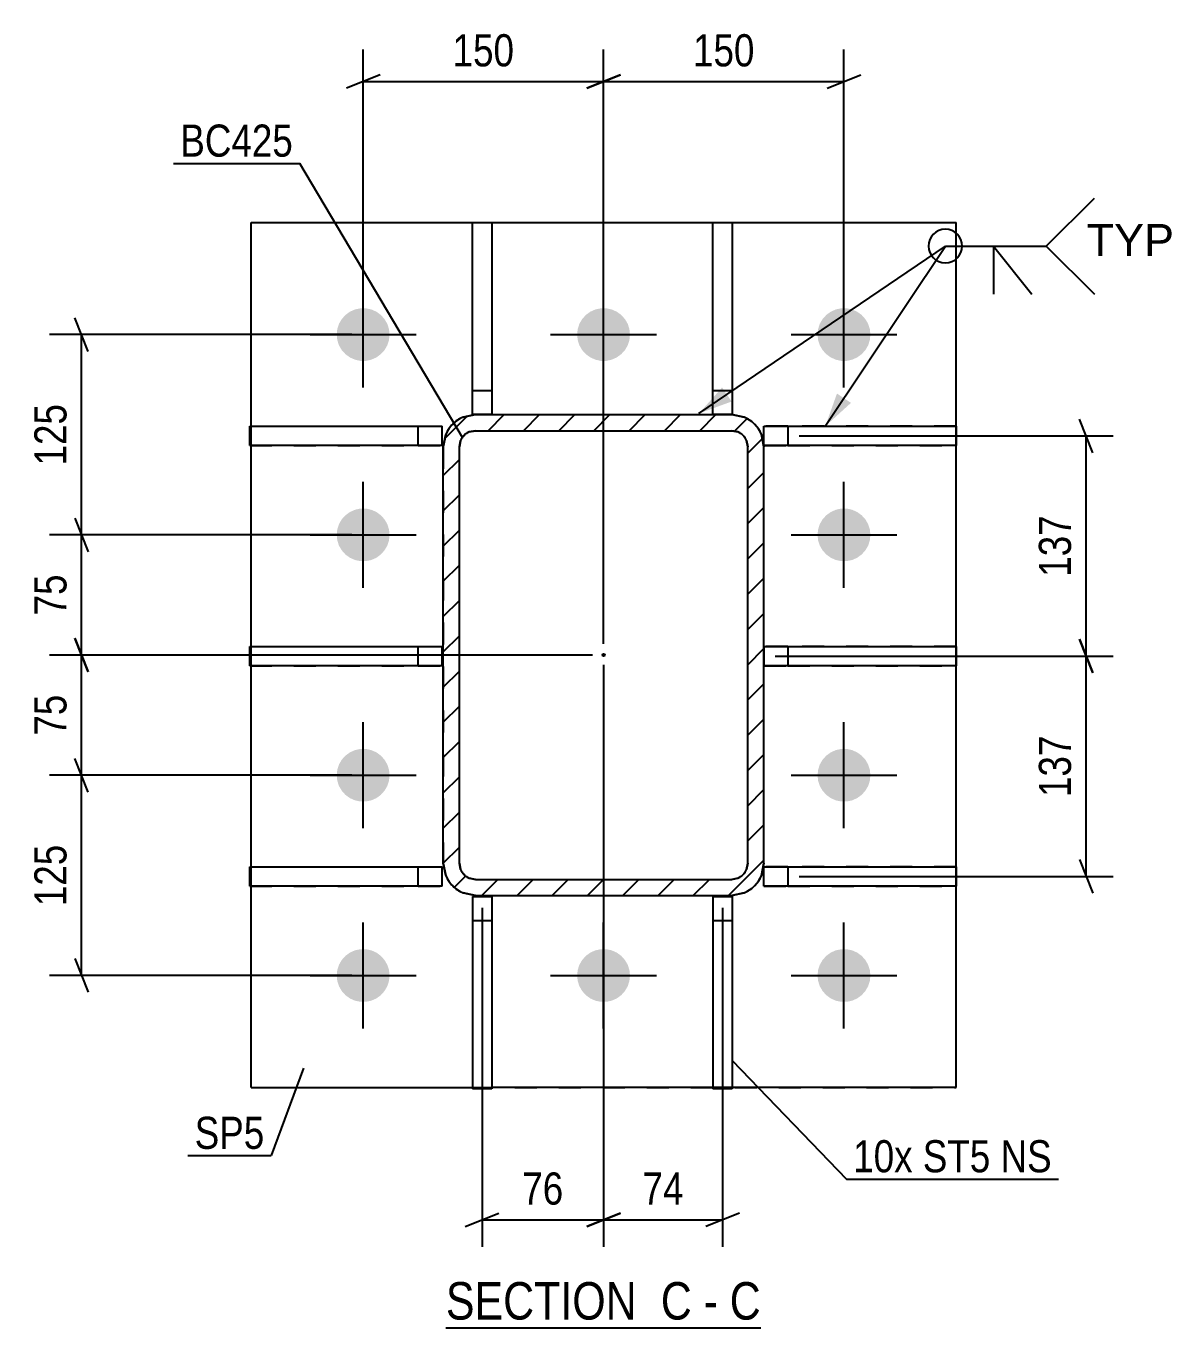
# Model space of a CAD drawing. Header units: millimetres. Extents: x -2250 to 594, y 0 to 1057.
# Drawn here: x -335.2 to -232.9, y 940.8 to 1056.8 of the extents above; entities that cross this region are included whole.
import ezdxf

# ---------------------------------------------------------------- set-up
doc = ezdxf.new("R2010")
doc.units = ezdxf.units.MM
doc.linetypes.add('DXK_LINE_DOT2', pattern=[3.9198, 1.9599, -1.9599])
doc.linetypes.add('DXK_LINE_DOT3', pattern=[5.9187, 2.979, -0.9799, 0.9799, -0.9799])
doc.styles.add('Arial', font='ARIAL.TTF', dxfattribs={"height": 0.2})
doc.styles.add('Arial Narrow', font='ARIALN.TTF', dxfattribs={"height": 0.2})

# ---------------------------------------------------------------- blocks, each defined once
blk = doc.blocks.new('Unknown-761553754-13 - 3429')
at = {"color": 6, "linetype": 'Continuous'}
blk.add_line((-297.76, 940.75), (-269.69, 940.75), dxfattribs=at)
at = {"color": 0, "linetype": 'Continuous'}
for points in [[(-279.65, 941.5), (-279.65, 945), (-297.76, 945), (-297.76, 941.5)], [(-275.83, 941.5), (-275.83, 945), (-278.6, 945), (-278.6, 941.5)], [(-273.51, 941.5), (-273.51, 945), (-274.78, 945), (-274.78, 941.5)], [(-269.69, 941.5), (-269.69, 945), (-272.46, 945), (-272.46, 941.5)]]:
    blk.add_wipeout(points, dxfattribs=at)
at = {"color": 7, "linetype": 'Continuous', "style": 'Arial Narrow'}
for s, p in [('SECTION ', (-297.76, 941.5)), ('C', (-278.6, 941.5)), ('C', (-272.46, 941.5)), ('-', (-274.78, 941.5))]:
    blk.add_text(s, height=3.34, dxfattribs=at).set_placement(p)
blk = doc.blocks.new('Part-761553754-3641 - 3429')
at = {"color": 2, "linetype": 'Continuous'}
for p, q in [((-315.24, 999.79), (-315.24, 1001.51)), ((-315.24, 1001.51), (-298.1, 1001.51)), ((-298.1, 999.79), (-298.1, 1001.51)), ((-298.1, 999.79), (-315.24, 999.79)), ((-298.1, 999.79), (-298.1, 999.79))]:
    blk.add_line(p, q, dxfattribs=at)
at = {"color": 7, "linetype": 'DXK_LINE_DOT2'}
for p, q in [((-315.24, 1001.51), (-300.24, 1001.51)), ((-300.24, 999.79), (-300.24, 1001.51)), ((-300.24, 1001.51), (-298.1, 1001.51)), ((-315.24, 999.79), (-300.24, 999.79)), ((-300.24, 999.79), (-298.1, 999.79)), ((-298.1, 999.79), (-298.1, 999.79))]:
    blk.add_line(p, q, dxfattribs=at)
blk = doc.blocks.new('Bolt-761553754-3569 - 3429')
at = {"linetype": 'Continuous'}
for points in [[(-307.49, 1029.32), (-307.44, 1029.81), (-307.29, 1030.28), (-307.04, 1030.7), (-306.71, 1031.07), (-306.31, 1031.36), (-305.86, 1031.56), (-305.38, 1031.66), (-304.89, 1031.66), (-304.41, 1031.56), (-303.95, 1031.36), (-303.56, 1031.07), (-303.23, 1030.7), (-302.98, 1030.28), (-302.83, 1029.81), (-302.78, 1029.32), (-302.83, 1028.83), (-302.98, 1028.36), (-303.23, 1027.93), (-303.56, 1027.57), (-303.95, 1027.28), (-304.41, 1027.08), (-304.89, 1026.97), (-305.38, 1026.97), (-305.86, 1027.08), (-306.31, 1027.28), (-306.71, 1027.57), (-307.04, 1027.93), (-307.29, 1028.36), (-307.44, 1028.83)], [(-286.06, 1029.32), (-286.01, 1029.81), (-285.86, 1030.28), (-285.61, 1030.7), (-285.28, 1031.07), (-284.88, 1031.36), (-284.43, 1031.56), (-283.95, 1031.66), (-283.46, 1031.66), (-282.98, 1031.56), (-282.53, 1031.36), (-282.13, 1031.07), (-281.8, 1030.7), (-281.55, 1030.28), (-281.4, 1029.81), (-281.35, 1029.32), (-281.4, 1028.83), (-281.55, 1028.36), (-281.8, 1027.93), (-282.13, 1027.57), (-282.53, 1027.28), (-282.98, 1027.08), (-283.46, 1026.97), (-283.95, 1026.97), (-284.43, 1027.08), (-284.88, 1027.28), (-285.28, 1027.57), (-285.61, 1027.93), (-285.86, 1028.36), (-286.01, 1028.83)], [(-264.63, 1029.32), (-264.58, 1029.81), (-264.43, 1030.28), (-264.18, 1030.7), (-263.85, 1031.07), (-263.45, 1031.36), (-263, 1031.56), (-262.52, 1031.66), (-262.03, 1031.66), (-261.55, 1031.56), (-261.1, 1031.36), (-260.7, 1031.07), (-260.37, 1030.7), (-260.12, 1030.28), (-259.97, 1029.81), (-259.92, 1029.32), (-259.97, 1028.83), (-260.12, 1028.36), (-260.37, 1027.93), (-260.7, 1027.57), (-261.1, 1027.28), (-261.55, 1027.08), (-262.03, 1026.97), (-262.52, 1026.97), (-263, 1027.08), (-263.45, 1027.28), (-263.85, 1027.57), (-264.18, 1027.93), (-264.43, 1028.36), (-264.58, 1028.83)], [(-307.49, 1011.46), (-307.44, 1011.95), (-307.29, 1012.42), (-307.04, 1012.85), (-306.71, 1013.21), (-306.31, 1013.5), (-305.86, 1013.7), (-305.38, 1013.81), (-304.89, 1013.81), (-304.41, 1013.7), (-303.95, 1013.5), (-303.56, 1013.21), (-303.23, 1012.85), (-302.98, 1012.42), (-302.83, 1011.95), (-302.78, 1011.46), (-302.83, 1010.97), (-302.98, 1010.5), (-303.23, 1010.08), (-303.56, 1009.71), (-303.95, 1009.42), (-304.41, 1009.22), (-304.89, 1009.12), (-305.38, 1009.12), (-305.86, 1009.22), (-306.31, 1009.42), (-306.71, 1009.71), (-307.04, 1010.08), (-307.29, 1010.5), (-307.44, 1010.97)], [(-264.63, 1011.46), (-264.58, 1011.95), (-264.43, 1012.42), (-264.18, 1012.85), (-263.85, 1013.21), (-263.45, 1013.5), (-263, 1013.7), (-262.52, 1013.81), (-262.03, 1013.81), (-261.55, 1013.7), (-261.1, 1013.5), (-260.7, 1013.21), (-260.37, 1012.85), (-260.12, 1012.42), (-259.97, 1011.95), (-259.92, 1011.46), (-259.97, 1010.97), (-260.12, 1010.5), (-260.37, 1010.08), (-260.7, 1009.71), (-261.1, 1009.42), (-261.55, 1009.22), (-262.03, 1009.12), (-262.52, 1009.12), (-263, 1009.22), (-263.45, 1009.42), (-263.85, 1009.71), (-264.18, 1010.08), (-264.43, 1010.5), (-264.58, 1010.97)], [(-307.49, 990.03), (-307.44, 990.52), (-307.29, 990.99), (-307.04, 991.42), (-306.71, 991.78), (-306.31, 992.07), (-305.86, 992.27), (-305.38, 992.38), (-304.89, 992.38), (-304.41, 992.27), (-303.95, 992.07), (-303.56, 991.78), (-303.23, 991.42), (-302.98, 990.99), (-302.83, 990.52), (-302.78, 990.03), (-302.83, 989.54), (-302.98, 989.07), (-303.23, 988.65), (-303.56, 988.28), (-303.95, 987.99), (-304.41, 987.79), (-304.89, 987.69), (-305.38, 987.69), (-305.86, 987.79), (-306.31, 987.99), (-306.71, 988.28), (-307.04, 988.65), (-307.29, 989.07), (-307.44, 989.54)], [(-264.63, 990.03), (-264.58, 990.52), (-264.43, 990.99), (-264.18, 991.42), (-263.85, 991.78), (-263.45, 992.07), (-263, 992.27), (-262.52, 992.38), (-262.03, 992.38), (-261.55, 992.27), (-261.1, 992.07), (-260.7, 991.78), (-260.37, 991.42), (-260.12, 990.99), (-259.97, 990.52), (-259.92, 990.03), (-259.97, 989.54), (-260.12, 989.07), (-260.37, 988.65), (-260.7, 988.28), (-261.1, 987.99), (-261.55, 987.79), (-262.03, 987.69), (-262.52, 987.69), (-263, 987.79), (-263.45, 987.99), (-263.85, 988.28), (-264.18, 988.65), (-264.43, 989.07), (-264.58, 989.54)], [(-307.49, 972.18), (-307.44, 972.67), (-307.29, 973.13), (-307.04, 973.56), (-306.71, 973.93), (-306.31, 974.22), (-305.86, 974.42), (-305.38, 974.52), (-304.89, 974.52), (-304.41, 974.42), (-303.95, 974.22), (-303.56, 973.93), (-303.23, 973.56), (-302.98, 973.13), (-302.83, 972.67), (-302.78, 972.18), (-302.83, 971.69), (-302.98, 971.22), (-303.23, 970.79), (-303.56, 970.42), (-303.95, 970.13), (-304.41, 969.93), (-304.89, 969.83), (-305.38, 969.83), (-305.86, 969.93), (-306.31, 970.13), (-306.71, 970.42), (-307.04, 970.79), (-307.29, 971.22), (-307.44, 971.69)], [(-286.06, 972.18), (-286.01, 972.67), (-285.86, 973.13), (-285.61, 973.56), (-285.28, 973.93), (-284.88, 974.22), (-284.43, 974.42), (-283.95, 974.52), (-283.46, 974.52), (-282.98, 974.42), (-282.53, 974.22), (-282.13, 973.93), (-281.8, 973.56), (-281.55, 973.13), (-281.4, 972.67), (-281.35, 972.18), (-281.4, 971.69), (-281.55, 971.22), (-281.8, 970.79), (-282.13, 970.42), (-282.53, 970.13), (-282.98, 969.93), (-283.46, 969.83), (-283.95, 969.83), (-284.43, 969.93), (-284.88, 970.13), (-285.28, 970.42), (-285.61, 970.79), (-285.86, 971.22), (-286.01, 971.69)], [(-264.63, 972.18), (-264.58, 972.67), (-264.43, 973.13), (-264.18, 973.56), (-263.85, 973.93), (-263.45, 974.22), (-263, 974.42), (-262.52, 974.52), (-262.03, 974.52), (-261.55, 974.42), (-261.1, 974.22), (-260.7, 973.93), (-260.37, 973.56), (-260.12, 973.13), (-259.97, 972.67), (-259.92, 972.18), (-259.97, 971.69), (-260.12, 971.22), (-260.37, 970.79), (-260.7, 970.42), (-261.1, 970.13), (-261.55, 969.93), (-262.03, 969.83), (-262.52, 969.83), (-263, 969.93), (-263.45, 970.13), (-263.85, 970.42), (-264.18, 970.79), (-264.43, 971.22), (-264.58, 971.69)]]:
    blk.add_hatch(color=1, dxfattribs=at).paths.add_polyline_path(points)
at = {"color": 1, "linetype": 'Continuous'}
for p, q in [((-305.13, 1024.6), (-305.13, 1034.03)), ((-283.7, 1024.6), (-283.7, 1034.03)), ((-262.28, 1024.6), (-262.28, 1034.03)), ((-309.85, 1029.32), (-300.42, 1029.32)), ((-288.42, 1029.32), (-278.99, 1029.32)), ((-266.99, 1029.32), (-257.56, 1029.32)), ((-305.13, 1006.75), (-305.13, 1016.18)), ((-262.28, 1006.75), (-262.28, 1016.18)), ((-309.85, 1011.46), (-300.42, 1011.46)), ((-266.99, 1011.46), (-257.56, 1011.46)), ((-305.13, 985.32), (-305.13, 994.75)), ((-262.28, 985.32), (-262.28, 994.75)), ((-309.85, 990.03), (-300.42, 990.03)), ((-266.99, 990.03), (-257.56, 990.03)), ((-305.13, 967.46), (-305.13, 976.89)), ((-283.7, 967.46), (-283.7, 976.89)), ((-262.28, 967.46), (-262.28, 976.89)), ((-309.85, 972.18), (-300.42, 972.18)), ((-288.42, 972.18), (-278.99, 972.18)), ((-266.99, 972.18), (-257.56, 972.18))]:
    blk.add_line(p, q, dxfattribs=at)
blk = doc.blocks.new('Part-761553754-3616 - 3429')
at = {"color": 2, "linetype": 'Continuous'}
for p, q in [((-269.42, 981.86), (-269.42, 981.87)), ((-269.42, 981.87), (-252.28, 981.86)), ((-269.42, 980.15), (-269.42, 981.87)), ((-252.28, 981.86), (-252.28, 980.15)), ((-252.28, 980.15), (-269.42, 980.15))]:
    blk.add_line(p, q, dxfattribs=at)
at = {"color": 7, "linetype": 'DXK_LINE_DOT2'}
for p, q in [((-267.28, 981.86), (-269.42, 981.86)), ((-252.28, 981.86), (-267.28, 981.86)), ((-267.28, 981.86), (-267.28, 980.15)), ((-269.42, 980.15), (-269.42, 980.15)), ((-269.42, 980.15), (-267.28, 980.15)), ((-267.28, 980.15), (-252.28, 980.15))]:
    blk.add_line(p, q, dxfattribs=at)
blk = doc.blocks.new('Part-761553754-3595 - 3429')
at = {"linetype": 'Continuous'}
h = blk.add_hatch(dxfattribs=at)
h.set_pattern_fill('', scale=0.7, style=0, pattern_type=0)
h.set_pattern_definition([(45, (-297.9906, 982.1766), (-1.57154, 1.57154), [])])
h.paths.add_polyline_path([(-297.99, 1019.32), (-297.99, 982.18), (-297.77, 981.08), (-297.15, 980.16), (-296.23, 979.54), (-295.13, 979.32), (-272.28, 979.32), (-271.18, 979.54), (-270.26, 980.16), (-269.64, 981.08), (-269.42, 982.18), (-269.42, 1019.32), (-269.64, 1020.41), (-270.26, 1021.34), (-271.18, 1021.96), (-272.28, 1022.18), (-295.13, 1022.18), (-296.23, 1021.96), (-297.15, 1021.34), (-297.77, 1020.41)])
h.paths.add_polyline_path([(-296.14, 1020.33), (-295.68, 1020.64), (-295.13, 1020.75), (-272.28, 1020.75), (-271.73, 1020.64), (-271.27, 1020.33), (-270.96, 1019.87), (-270.85, 1019.32), (-270.85, 982.18), (-270.96, 981.63), (-271.27, 981.17), (-271.73, 980.86), (-272.28, 980.75), (-295.13, 980.75), (-295.68, 980.86), (-296.14, 981.17), (-296.45, 981.63), (-296.56, 982.18), (-296.56, 1019.32), (-296.45, 1019.87)])
blk.add_hatch(color=30, dxfattribs=at).paths.add_polyline_path([(-283.7, 1000.65, -1), (-283.7, 1000.85, -1)])
at = {"color": 7, "linetype": 'DXK_LINE_DOT2'}
for p, q in [((-296.23, 1021.96), (-295.13, 1022.18)), ((-295.13, 1022.18), (-272.28, 1022.18)), ((-272.28, 1022.18), (-271.18, 1021.96)), ((-297.99, 1019.32), (-297.77, 1020.41)), ((-295.13, 1020.75), (-295.68, 1020.64)), ((-295.13, 1020.75), (-272.28, 1020.75)), ((-271.73, 1020.64), (-272.28, 1020.75)), ((-269.64, 1020.41), (-269.42, 1019.32)), ((-297.99, 1019.32), (-297.99, 982.18)), ((-296.45, 1019.87), (-296.56, 1019.32)), ((-296.56, 982.18), (-296.56, 1019.32)), ((-270.85, 1019.32), (-270.96, 1019.87)), ((-270.85, 982.18), (-270.85, 1019.32)), ((-269.42, 982.18), (-269.42, 1019.32)), ((-297.77, 981.08), (-297.99, 982.18)), ((-296.56, 982.18), (-296.45, 981.63)), ((-270.96, 981.63), (-270.85, 982.18)), ((-269.42, 982.18), (-269.64, 981.08)), ((-295.68, 980.86), (-295.13, 980.75)), ((-272.28, 980.75), (-271.73, 980.86)), ((-295.13, 980.75), (-272.28, 980.75)), ((-295.13, 979.32), (-296.23, 979.54)), ((-295.13, 979.32), (-272.28, 979.32)), ((-271.18, 979.54), (-272.28, 979.32))]:
    blk.add_line(p, q, dxfattribs=at)
at = {"color": 2, "linetype": 'Continuous'}
for p, q in [((-295.13, 1022.18), (-296.23, 1021.96)), ((-295.13, 1022.18), (-295.13, 1022.18)), ((-295.13, 1022.18), (-272.28, 1022.18)), ((-272.28, 1022.18), (-272.28, 1022.18)), ((-271.18, 1021.96), (-272.28, 1022.18)), ((-297.77, 1020.41), (-297.99, 1019.32)), ((-295.68, 1020.64), (-295.13, 1020.75)), ((-295.13, 1020.75), (-295.13, 1020.75)), ((-295.13, 1020.75), (-272.28, 1020.75)), ((-272.28, 1020.75), (-272.28, 1020.75)), ((-272.28, 1020.75), (-271.73, 1020.64)), ((-269.42, 1019.32), (-269.64, 1020.41)), ((-297.99, 1019.32), (-297.99, 1019.32)), ((-297.99, 982.18), (-297.99, 1019.32)), ((-296.56, 1019.32), (-296.45, 1019.87)), ((-296.56, 1019.32), (-296.56, 1019.32)), ((-296.56, 982.18), (-296.56, 1019.32)), ((-270.96, 1019.87), (-270.85, 1019.32)), ((-270.85, 1019.32), (-270.85, 1019.32)), ((-270.85, 982.18), (-270.85, 1019.32)), ((-269.42, 1019.32), (-269.42, 1019.32)), ((-269.42, 982.18), (-269.42, 1019.32)), ((-297.99, 982.18), (-297.99, 982.18)), ((-297.99, 982.18), (-297.77, 981.08)), ((-296.56, 982.18), (-296.56, 982.18)), ((-296.45, 981.63), (-296.56, 982.18)), ((-270.85, 982.18), (-270.96, 981.63)), ((-270.85, 982.18), (-270.85, 982.18)), ((-269.64, 981.08), (-269.42, 982.18)), ((-269.42, 982.18), (-269.42, 982.18)), ((-295.13, 980.75), (-295.68, 980.86)), ((-271.73, 980.86), (-272.28, 980.75)), ((-295.13, 980.75), (-295.13, 980.75)), ((-295.13, 980.75), (-272.28, 980.75)), ((-272.28, 980.75), (-272.28, 980.75)), ((-296.23, 979.54), (-295.13, 979.32)), ((-295.13, 979.32), (-295.13, 979.32)), ((-295.13, 979.32), (-272.28, 979.32)), ((-272.28, 979.32), (-271.18, 979.54)), ((-272.28, 979.32), (-272.28, 979.32))]:
    blk.add_line(p, q, dxfattribs=at)
at = {"color": 7, "linetype": 'DXK_LINE_DOT3'}
blk.add_line((-283.7, 1000.75), (-283.7, 1000.75), dxfattribs=at)
at = {"color": 30, "linetype": 'DXK_LINE_DOT3'}
blk.add_line((-283.7, 1000.75), (-283.7, 1000.75), dxfattribs=at)
at = {"color": 30, "linetype": 'Continuous'}
blk.add_circle((-283.7, 1000.75), 0.1, dxfattribs=at)
at = {"color": 7, "linetype": 'DXK_LINE_DOT2'}
for centre, radius, start, end in [((-295.13, 1019.32), 2.86, 112.5, 157.5), ((-272.28, 1019.32), 2.86, 22.5, 67.5), ((-295.13, 1019.32), 1.43, 112.5, 157.5), ((-272.28, 1019.32), 1.43, 22.5, 67.5), ((-295.13, 982.18), 2.86, 202.5, 247.5), ((-295.13, 982.18), 1.43, 202.5, 247.5), ((-272.28, 982.18), 1.43, 292.5, 337.5), ((-272.28, 982.18), 2.86, 292.5, 337.5)]:
    blk.add_arc(centre, radius, start, end, dxfattribs=at)
at = {"color": 2, "linetype": 'Continuous'}
for centre, radius, start, end in [((-295.13, 1019.32), 2.86, 112.5, 157.5), ((-272.28, 1019.32), 2.86, 22.5, 67.5), ((-295.13, 1019.32), 1.43, 112.5, 157.5), ((-272.28, 1019.32), 1.43, 22.5, 67.5), ((-295.13, 982.18), 2.86, 202.5, 247.5), ((-295.13, 982.18), 1.43, 202.5, 247.5), ((-272.28, 982.18), 1.43, 292.5, 337.5), ((-272.28, 982.18), 2.86, 292.5, 337.5)]:
    blk.add_arc(centre, radius, start, end, dxfattribs=at)
blk = doc.blocks.new('Part-761553754-3621 - 3429')
at = {"color": 2, "linetype": 'Continuous'}
for p, q in [((-269.42, 1021.15), (-269.42, 1021.15)), ((-269.42, 1021.15), (-252.28, 1021.15)), ((-269.42, 1019.44), (-269.42, 1021.15)), ((-252.28, 1021.15), (-252.28, 1019.44)), ((-252.28, 1019.44), (-269.42, 1019.44))]:
    blk.add_line(p, q, dxfattribs=at)
at = {"color": 7, "linetype": 'DXK_LINE_DOT2'}
for p, q in [((-267.28, 1021.15), (-269.42, 1021.15)), ((-252.28, 1021.15), (-267.28, 1021.15)), ((-267.28, 1021.15), (-267.28, 1019.44)), ((-269.42, 1019.44), (-269.42, 1019.44)), ((-269.42, 1019.44), (-267.28, 1019.44)), ((-267.28, 1019.44), (-252.28, 1019.44))]:
    blk.add_line(p, q, dxfattribs=at)
blk = doc.blocks.new('Part-761553754-3626 - 3429')
at = {"color": 2, "linetype": 'Continuous'}
for p, q in [((-269.42, 1001.51), (-252.28, 1001.51)), ((-252.28, 1001.51), (-252.28, 999.79)), ((-252.28, 999.79), (-269.42, 999.79))]:
    blk.add_line(p, q, dxfattribs=at)
at = {"color": 7, "linetype": 'DXK_LINE_DOT2'}
for p, q in [((-267.28, 1001.51), (-269.42, 1001.51)), ((-269.42, 1001.51), (-269.42, 1001.51)), ((-269.42, 1001.51), (-269.42, 999.79)), ((-252.28, 1001.51), (-267.28, 1001.51)), ((-267.28, 1001.51), (-267.28, 999.79)), ((-269.42, 999.79), (-267.28, 999.79)), ((-267.28, 999.79), (-252.28, 999.79))]:
    blk.add_line(p, q, dxfattribs=at)
blk = doc.blocks.new('Part-761553754-3631 - 3429')
at = {"color": 2, "linetype": 'Continuous'}
for p, q in [((-315.24, 981.86), (-298.1, 981.87)), ((-315.24, 980.15), (-315.24, 981.86)), ((-298.1, 980.15), (-298.1, 981.87)), ((-298.1, 980.15), (-315.24, 980.15)), ((-298.1, 980.15), (-298.1, 980.15))]:
    blk.add_line(p, q, dxfattribs=at)
at = {"color": 7, "linetype": 'DXK_LINE_DOT2'}
for p, q in [((-315.24, 981.86), (-300.24, 981.86)), ((-300.24, 980.15), (-300.24, 981.86)), ((-300.24, 981.86), (-298.1, 981.86)), ((-315.24, 980.15), (-300.24, 980.15)), ((-300.24, 980.15), (-298.1, 980.15)), ((-298.1, 980.15), (-298.1, 980.15))]:
    blk.add_line(p, q, dxfattribs=at)
blk = doc.blocks.new('Part-761553754-3636 - 3429')
at = {"color": 2, "linetype": 'Continuous'}
for p, q in [((-315.24, 1019.44), (-315.24, 1021.15)), ((-315.24, 1021.15), (-298.1, 1021.15)), ((-298.1, 1019.44), (-298.1, 1021.15)), ((-298.1, 1019.44), (-315.24, 1019.44)), ((-298.1, 1019.44), (-298.1, 1019.44))]:
    blk.add_line(p, q, dxfattribs=at)
at = {"color": 7, "linetype": 'DXK_LINE_DOT2'}
for p, q in [((-315.24, 1021.15), (-300.24, 1021.15)), ((-300.24, 1019.44), (-300.24, 1021.15)), ((-300.24, 1021.15), (-298.1, 1021.15)), ((-315.24, 1019.44), (-300.24, 1019.44)), ((-300.24, 1019.44), (-298.1, 1019.44)), ((-298.1, 1019.44), (-298.1, 1019.44))]:
    blk.add_line(p, q, dxfattribs=at)
blk = doc.blocks.new('Part-761553754-3646 - 3429')
at = {"color": 2, "linetype": 'Continuous'}
for p, q in [((-295.39, 1039.32), (-293.67, 1039.32)), ((-295.39, 1022.18), (-295.39, 1039.32)), ((-293.67, 1039.32), (-293.67, 1022.18)), ((-295.39, 1022.18), (-295.13, 1022.18)), ((-295.39, 1022.18), (-295.39, 1022.18))]:
    blk.add_line(p, q, dxfattribs=at)
at = {"color": 7, "linetype": 'DXK_LINE_DOT2'}
for p, q in [((-295.39, 1024.32), (-293.67, 1024.32)), ((-293.67, 1022.18), (-295.39, 1022.18)), ((-295.39, 1022.18), (-295.39, 1022.18)), ((-295.13, 1022.18), (-293.67, 1022.18)), ((-293.67, 1022.18), (-293.67, 1022.18)), ((-293.67, 1022.18), (-293.67, 1022.18))]:
    blk.add_line(p, q, dxfattribs=at)
blk = doc.blocks.new('Part-761553754-3651 - 3429')
at = {"color": 2, "linetype": 'Continuous'}
for p, q in [((-273.96, 1039.32), (-272.24, 1039.32)), ((-273.96, 1022.18), (-273.96, 1039.32)), ((-272.24, 1039.32), (-272.24, 1022.18)), ((-272.24, 1022.18), (-272.28, 1022.18)), ((-272.24, 1022.18), (-272.24, 1022.18))]:
    blk.add_line(p, q, dxfattribs=at)
at = {"color": 7, "linetype": 'DXK_LINE_DOT2'}
for p, q in [((-273.96, 1024.32), (-272.24, 1024.32)), ((-272.28, 1022.18), (-273.96, 1022.18)), ((-272.24, 1022.18), (-273.96, 1022.18)), ((-273.96, 1022.18), (-273.96, 1022.18)), ((-273.96, 1022.18), (-273.96, 1022.18)), ((-272.24, 1022.18), (-272.24, 1022.18))]:
    blk.add_line(p, q, dxfattribs=at)
blk = doc.blocks.new('Part-761553754-3656 - 3429')
at = {"color": 2, "linetype": 'Continuous'}
for p, q in [((-295.39, 979.22), (-295.39, 979.22)), ((-295.39, 979.22), (-295.39, 962.08)), ((-295.39, 979.22), (-293.67, 979.22)), ((-293.67, 979.22), (-293.67, 979.22)), ((-293.67, 979.22), (-293.67, 962.08)), ((-293.67, 962.08), (-295.39, 962.08))]:
    blk.add_line(p, q, dxfattribs=at)
at = {"color": 7, "linetype": 'DXK_LINE_DOT2'}
for p, q in [((-295.39, 979.22), (-293.67, 979.22)), ((-295.39, 977.08), (-293.67, 977.08))]:
    blk.add_line(p, q, dxfattribs=at)
blk = doc.blocks.new('Part-761553754-3661 - 3429')
at = {"color": 2, "linetype": 'Continuous'}
for p, q in [((-273.96, 979.22), (-273.96, 979.22)), ((-273.96, 979.22), (-273.96, 962.08)), ((-273.96, 979.22), (-272.24, 979.22)), ((-272.24, 979.22), (-272.24, 979.22)), ((-272.24, 979.22), (-272.24, 962.08)), ((-272.24, 962.08), (-273.96, 962.08))]:
    blk.add_line(p, q, dxfattribs=at)
at = {"color": 7, "linetype": 'DXK_LINE_DOT2'}
for p, q in [((-273.96, 979.22), (-272.24, 979.22)), ((-273.96, 977.08), (-272.24, 977.08))]:
    blk.add_line(p, q, dxfattribs=at)
blk = doc.blocks.new('Part-761553754-3698 - 3429')
at = {"color": 2, "linetype": 'Continuous'}
for p, q in [((-315.13, 1039.32), (-252.28, 1039.32)), ((-315.13, 1021.15), (-315.13, 1039.32)), ((-252.28, 962.18), (-252.28, 1039.32)), ((-315.13, 1001.51), (-315.13, 1019.44)), ((-315.13, 981.86), (-315.13, 999.79)), ((-315.13, 962.18), (-315.13, 980.15)), ((-315.13, 962.18), (-295.39, 962.18)), ((-315.13, 962.18), (-315.13, 962.18)), ((-273.96, 962.18), (-293.67, 962.18)), ((-252.28, 962.18), (-272.24, 962.18)), ((-252.28, 962.18), (-252.28, 962.18))]:
    blk.add_line(p, q, dxfattribs=at)
at = {"color": 7, "linetype": 'DXK_LINE_DOT2'}
for p, q in [((-315.13, 1039.32), (-252.28, 1039.32)), ((-315.13, 1019.44), (-315.13, 1021.15)), ((-315.13, 999.79), (-315.13, 1001.51)), ((-315.13, 980.15), (-315.13, 981.86)), ((-315.13, 962.18), (-252.28, 962.18)), ((-315.13, 962.18), (-315.13, 962.18)), ((-295.39, 962.18), (-293.67, 962.18)), ((-272.24, 962.18), (-273.96, 962.18)), ((-252.28, 962.18), (-252.28, 962.18))]:
    blk.add_line(p, q, dxfattribs=at)
blk = doc.blocks.new('StraightDimension-761553754-3735 - 3429')
at = {"color": 7, "linetype": 'Continuous'}
for p, q in [((-329.63, 988.53), (-330.83, 991.53)), ((-306.13, 990.03), (-333.08, 990.03)), ((-330.23, 972.18), (-330.23, 990.03)), ((-330.83, 973.68), (-329.63, 970.68)), ((-306.13, 972.18), (-333.08, 972.18))]:
    blk.add_line(p, q, dxfattribs=at)
at = {"color": 0}
blk.add_wipeout([(-330.98, 984.45), (-335.18, 984.45), (-335.18, 977.76), (-330.98, 977.76)], dxfattribs=at)
at = {"color": 3, "style": 'Arial Narrow'}
blk.add_text('125', height=2.863, rotation=90.0002, dxfattribs=at).set_placement((-331.58, 978.36))
blk = doc.blocks.new('StraightDimension-761553754-3744 - 3429')
at = {"color": 7, "linetype": 'Continuous'}
for p, q in [((-330.83, 1002.25), (-329.63, 999.25)), ((-284.7, 1000.75), (-333.08, 1000.75)), ((-330.23, 990.03), (-330.23, 1000.75)), ((-329.63, 988.53), (-330.83, 991.53)), ((-306.13, 990.03), (-333.08, 990.03))]:
    blk.add_line(p, q, dxfattribs=at)
at = {"color": 0}
blk.add_wipeout([(-330.98, 997.82), (-335.18, 997.82), (-335.18, 992.96), (-330.98, 992.96)], dxfattribs=at)
at = {"color": 3, "style": 'Arial Narrow'}
blk.add_text('75', height=2.863, rotation=90.0002, dxfattribs=at).set_placement((-331.58, 993.56))
blk = doc.blocks.new('StraightDimension-761553754-3749 - 3429')
at = {"color": 7, "linetype": 'Continuous'}
for p, q in [((-330.83, 1012.96), (-329.63, 1009.96)), ((-306.13, 1011.46), (-333.08, 1011.46)), ((-330.23, 1000.75), (-330.23, 1011.46)), ((-329.63, 999.25), (-330.83, 1002.25)), ((-284.7, 1000.75), (-333.08, 1000.75))]:
    blk.add_line(p, q, dxfattribs=at)
at = {"color": 0}
blk.add_wipeout([(-330.98, 1008.53), (-335.18, 1008.53), (-335.18, 1003.68), (-330.98, 1003.68)], dxfattribs=at)
at = {"color": 3, "style": 'Arial Narrow'}
blk.add_text('75', height=2.863, rotation=90.0002, dxfattribs=at).set_placement((-331.58, 1004.28))
blk = doc.blocks.new('StraightDimension-761553754-3754 - 3429')
at = {"color": 7, "linetype": 'Continuous'}
for p, q in [((-329.63, 1027.82), (-330.83, 1030.82)), ((-306.13, 1029.32), (-333.08, 1029.32)), ((-330.23, 1011.46), (-330.23, 1029.32)), ((-330.83, 1012.96), (-329.63, 1009.96)), ((-306.13, 1011.46), (-333.08, 1011.46))]:
    blk.add_line(p, q, dxfattribs=at)
at = {"color": 0}
blk.add_wipeout([(-330.98, 1023.73), (-335.18, 1023.73), (-335.18, 1017.05), (-330.98, 1017.05)], dxfattribs=at)
at = {"color": 3, "style": 'Arial Narrow'}
blk.add_text('125', height=2.863, rotation=90.0002, dxfattribs=at).set_placement((-331.58, 1017.65))
blk = doc.blocks.new('StraightDimension-761553754-3764 - 3429')
at = {"color": 7, "linetype": 'Continuous'}
for p, q in [((-240.09, 999.15), (-241.29, 1002.15)), ((-268.42, 1000.65), (-238.29, 1000.65)), ((-240.69, 981.01), (-240.69, 1000.65)), ((-241.29, 982.51), (-240.09, 979.51)), ((-266.28, 981.01), (-238.29, 981.01))]:
    blk.add_line(p, q, dxfattribs=at)
at = {"color": 0}
blk.add_wipeout([(-241.44, 994.17), (-245.64, 994.17), (-245.64, 987.49), (-241.44, 987.49)], dxfattribs=at)
at = {"color": 3, "style": 'Arial Narrow'}
blk.add_text('137', height=2.863, rotation=90.0002, dxfattribs=at).set_placement((-242.04, 988.09))
blk = doc.blocks.new('StraightDimension-761553754-3789 - 3429')
at = {"color": 7, "linetype": 'Continuous'}
for p, q in [((-305.13, 1030.32), (-305.13, 1054.73)), ((-283.7, 1001.75), (-283.7, 1054.73)), ((-303.63, 1052.48), (-306.63, 1051.28)), ((-305.13, 1051.88), (-283.7, 1051.88)), ((-285.2, 1051.28), (-282.2, 1052.48))]:
    blk.add_line(p, q, dxfattribs=at)
at = {"color": 0}
blk.add_wipeout([(-291.08, 1052.63), (-291.08, 1056.83), (-297.76, 1056.83), (-297.76, 1052.63)], dxfattribs=at)
at = {"color": 3, "style": 'Arial Narrow'}
blk.add_text('150', height=2.863, dxfattribs=at).set_placement((-297.16, 1053.23))
blk = doc.blocks.new('StraightDimension-761553754-3776 - 3429')
at = {"color": 7, "linetype": 'Continuous'}
for p, q in [((-283.7, 999.86), (-283.7, 948)), ((-273.1, 978.22), (-273.1, 948)), ((-285.2, 949.8), (-282.2, 951)), ((-271.6, 951), (-274.6, 949.8)), ((-283.7, 950.4), (-273.1, 950.4))]:
    blk.add_line(p, q, dxfattribs=at)
at = {"color": 0}
blk.add_wipeout([(-275.97, 951.15), (-275.97, 955.35), (-280.83, 955.35), (-280.83, 951.15)], dxfattribs=at)
at = {"color": 3, "style": 'Arial Narrow'}
blk.add_text('74', height=2.863, dxfattribs=at).set_placement((-280.23, 951.75))
blk = doc.blocks.new('StraightDimension-761553754-3770 - 3429')
at = {"color": 7, "linetype": 'Continuous'}
for p, q in [((-240.09, 1018.79), (-241.29, 1021.79)), ((-266.28, 1020.29), (-238.29, 1020.29)), ((-240.69, 1000.65), (-240.69, 1020.29)), ((-241.29, 1002.15), (-240.09, 999.15)), ((-268.42, 1000.65), (-238.29, 1000.65))]:
    blk.add_line(p, q, dxfattribs=at)
at = {"color": 0}
blk.add_wipeout([(-241.44, 1013.81), (-245.64, 1013.81), (-245.64, 1007.13), (-241.44, 1007.13)], dxfattribs=at)
at = {"color": 3, "style": 'Arial Narrow'}
blk.add_text('137', height=2.863, rotation=90.0002, dxfattribs=at).set_placement((-242.04, 1007.73))
blk = doc.blocks.new('StraightDimension-761553754-3782 - 3429')
at = {"color": 7, "linetype": 'Continuous'}
for p, q in [((-283.7, 999.86), (-283.7, 948)), ((-294.53, 978.22), (-294.53, 948)), ((-296.03, 949.8), (-293.03, 951)), ((-282.2, 951), (-285.2, 949.8)), ((-294.53, 950.4), (-283.7, 950.4))]:
    blk.add_line(p, q, dxfattribs=at)
at = {"color": 0}
blk.add_wipeout([(-286.69, 951.15), (-286.69, 955.35), (-291.55, 955.35), (-291.55, 951.15)], dxfattribs=at)
at = {"color": 3, "style": 'Arial Narrow'}
blk.add_text('76', height=2.863, dxfattribs=at).set_placement((-290.95, 951.75))
blk = doc.blocks.new('StraightDimension-761553754-3797 - 3429')
at = {"color": 7, "linetype": 'Continuous'}
for p, q in [((-283.7, 1001.75), (-283.7, 1054.73)), ((-262.28, 1030.32), (-262.28, 1054.73)), ((-282.2, 1052.48), (-285.2, 1051.28)), ((-283.7, 1051.88), (-262.28, 1051.88)), ((-263.78, 1051.28), (-260.78, 1052.48))]:
    blk.add_line(p, q, dxfattribs=at)
at = {"color": 0}
blk.add_wipeout([(-269.65, 1052.63), (-269.65, 1056.83), (-276.33, 1056.83), (-276.33, 1052.63)], dxfattribs=at)
at = {"color": 3, "style": 'Arial Narrow'}
blk.add_text('150', height=2.863, dxfattribs=at).set_placement((-275.73, 1053.23))
blk = doc.blocks.new('Mark-761553754-3591 - 3429')
at = {"color": 30, "linetype": 'Continuous'}
for p in [(-322.03, 1044.58), (-296.29, 1020.15)]:
    blk.add_line(p, (-310.78, 1044.58), dxfattribs=at)
at = {"color": 0}
blk.add_wipeout([(-311.38, 1045.18), (-311.38, 1048.18), (-321.43, 1048.18), (-321.43, 1045.18)], dxfattribs=at)
blk.add_wipeout([(-311.38, 1045.18), (-311.38, 1048.18), (-321.43, 1048.18), (-321.43, 1045.18)], dxfattribs=at)
at = {"color": 3, "style": 'Arial Narrow'}
blk.add_text('BC425', height=2.863, dxfattribs=at).set_placement((-321.43, 1045.18))
blk = doc.blocks.new('Mark-761553754-3694 - 3429')
at = {"color": 30, "linetype": 'Continuous'}
for p in [(-310.44, 963.9), (-320.75, 956.12)]:
    blk.add_line(p, (-313.34, 956.12), dxfattribs=at)
at = {"color": 0}
blk.add_wipeout([(-313.94, 956.72), (-313.94, 959.72), (-320.15, 959.72), (-320.15, 956.72)], dxfattribs=at)
blk.add_wipeout([(-313.94, 956.72), (-313.94, 959.72), (-320.15, 959.72), (-320.15, 956.72)], dxfattribs=at)
at = {"color": 3, "style": 'Arial Narrow'}
blk.add_text('SP5', height=2.863, dxfattribs=at).set_placement((-320.15, 956.72))
blk = doc.blocks.new('WeldMark-761553754-3805 - 3429')
at = {"linetype": 'Continuous'}
for points in [[(-272.29, 1023.35), (-275.2, 1022.29), (-273.14, 1024.6)], [(-261.65, 1023.23), (-263.94, 1021.15), (-262.9, 1024.06)]]:
    blk.add_hatch(color=30, dxfattribs=at).paths.add_polyline_path(points)
at = {"color": 30, "linetype": 'Continuous'}
for p, q in [((-275.2, 1022.29), (-253.24, 1037.21)), ((-263.94, 1021.15), (-253.24, 1037.21)), ((-253.24, 1037.21), (-244.24, 1037.21))]:
    blk.add_line(p, q, dxfattribs=at)
at = {"color": 3, "linetype": 'Continuous'}
for q in [(-245.52, 1032.92), (-248.95, 1032.92)]:
    blk.add_line((-248.95, 1037.21), q, dxfattribs=at)
for start, end in [(90, 270), (270, 90)]:
    blk.add_arc((-253.24, 1037.21), 1.5, start, end, dxfattribs=at)
at = {"color": 0, "linetype": 'Continuous'}
blk.add_wipeout([(-232.86, 1036.31), (-232.86, 1039.31), (-240.64, 1039.31), (-240.64, 1036.31)], dxfattribs=at)
blk.add_wipeout([(-232.86, 1036.31), (-232.86, 1039.31), (-240.64, 1039.31), (-240.64, 1036.31)], dxfattribs=at)
at = {"color": 3, "linetype": 'Continuous'}
for q in [(-239.95, 1041.49), (-239.95, 1032.92)]:
    blk.add_line((-244.24, 1037.21), q, dxfattribs=at)
at = {"color": 3, "linetype": 'Continuous', "style": 'Arial'}
blk.add_text('TYP', height=2.865, dxfattribs=at).set_placement((-240.64, 1036.31))
blk = doc.blocks.new('MarkSet-761553754-3855 - 3429')
at = {"color": 30, "linetype": 'Continuous'}
for p, q in [((-272.24, 964.59), (-262.05, 954.03)), ((-262.05, 954.03), (-243.16, 954.03))]:
    blk.add_line(p, q, dxfattribs=at)
at = {"color": 0}
for points in [[(-256.15, 954.63), (-256.15, 957.63), (-261.45, 957.63), (-261.45, 954.63)], [(-249.22, 954.63), (-249.22, 957.63), (-255.25, 957.63), (-255.25, 954.63)], [(-243.76, 954.63), (-243.76, 957.63), (-248.32, 957.63), (-248.32, 954.63)]]:
    blk.add_wipeout(points, dxfattribs=at)
for points in [[(-256.15, 954.63), (-256.15, 957.63), (-261.45, 957.63), (-261.45, 954.63)], [(-249.22, 954.63), (-249.22, 957.63), (-255.25, 957.63), (-255.25, 954.63)], [(-243.76, 954.63), (-243.76, 957.63), (-248.32, 957.63), (-248.32, 954.63)]]:
    blk.add_wipeout(points, dxfattribs=at)
at = {"color": 3, "style": 'Arial Narrow'}
for s, p in [('10x', (-261.45, 954.63)), ('ST5', (-255.25, 954.63)), ('NS', (-248.32, 954.63))]:
    blk.add_text(s, height=2.863, dxfattribs=at).set_placement(p)

msp = doc.modelspace()

# ---------------------------------------------------------------- block references
for name in ['Part-761553754-3698 - 3429', 'Part-761553754-3646 - 3429', 'Part-761553754-3651 - 3429', 'Bolt-761553754-3569 - 3429', 'Part-761553754-3595 - 3429', 'Part-761553754-3636 - 3429', 'Part-761553754-3621 - 3429', 'Part-761553754-3641 - 3429', 'Part-761553754-3626 - 3429', 'Part-761553754-3631 - 3429', 'Part-761553754-3616 - 3429', 'Part-761553754-3656 - 3429', 'Part-761553754-3661 - 3429', 'Unknown-761553754-13 - 3429']:
    msp.add_blockref(name, (0, 0))

# ---------------------------------------------------------------- next in the draw order: block references
for name in ['StraightDimension-761553754-3764 - 3429', 'StraightDimension-761553754-3735 - 3429', 'Mark-761553754-3694 - 3429']:
    msp.add_blockref(name, (0, 0))

# ---------------------------------------------------------------- next in the draw order: block references
for name in ['StraightDimension-761553754-3770 - 3429', 'StraightDimension-761553754-3744 - 3429']:
    msp.add_blockref(name, (0, 0))

# ---------------------------------------------------------------- next in the draw order: block references
msp.add_blockref('StraightDimension-761553754-3749 - 3429', (0, 0))

# ---------------------------------------------------------------- next in the draw order: block references
for name in ['StraightDimension-761553754-3754 - 3429', 'StraightDimension-761553754-3776 - 3429']:
    msp.add_blockref(name, (0, 0))

# ---------------------------------------------------------------- next in the draw order: block references
for name in ['StraightDimension-761553754-3789 - 3429', 'StraightDimension-761553754-3782 - 3429', 'MarkSet-761553754-3855 - 3429']:
    msp.add_blockref(name, (0, 0))

# ---------------------------------------------------------------- next in the draw order: block references
for name in ['StraightDimension-761553754-3797 - 3429', 'Mark-761553754-3591 - 3429']:
    msp.add_blockref(name, (0, 0))

# ---------------------------------------------------------------- next in the draw order: block references
msp.add_blockref('WeldMark-761553754-3805 - 3429', (0, 0))

doc.saveas('drawing.dxf')
